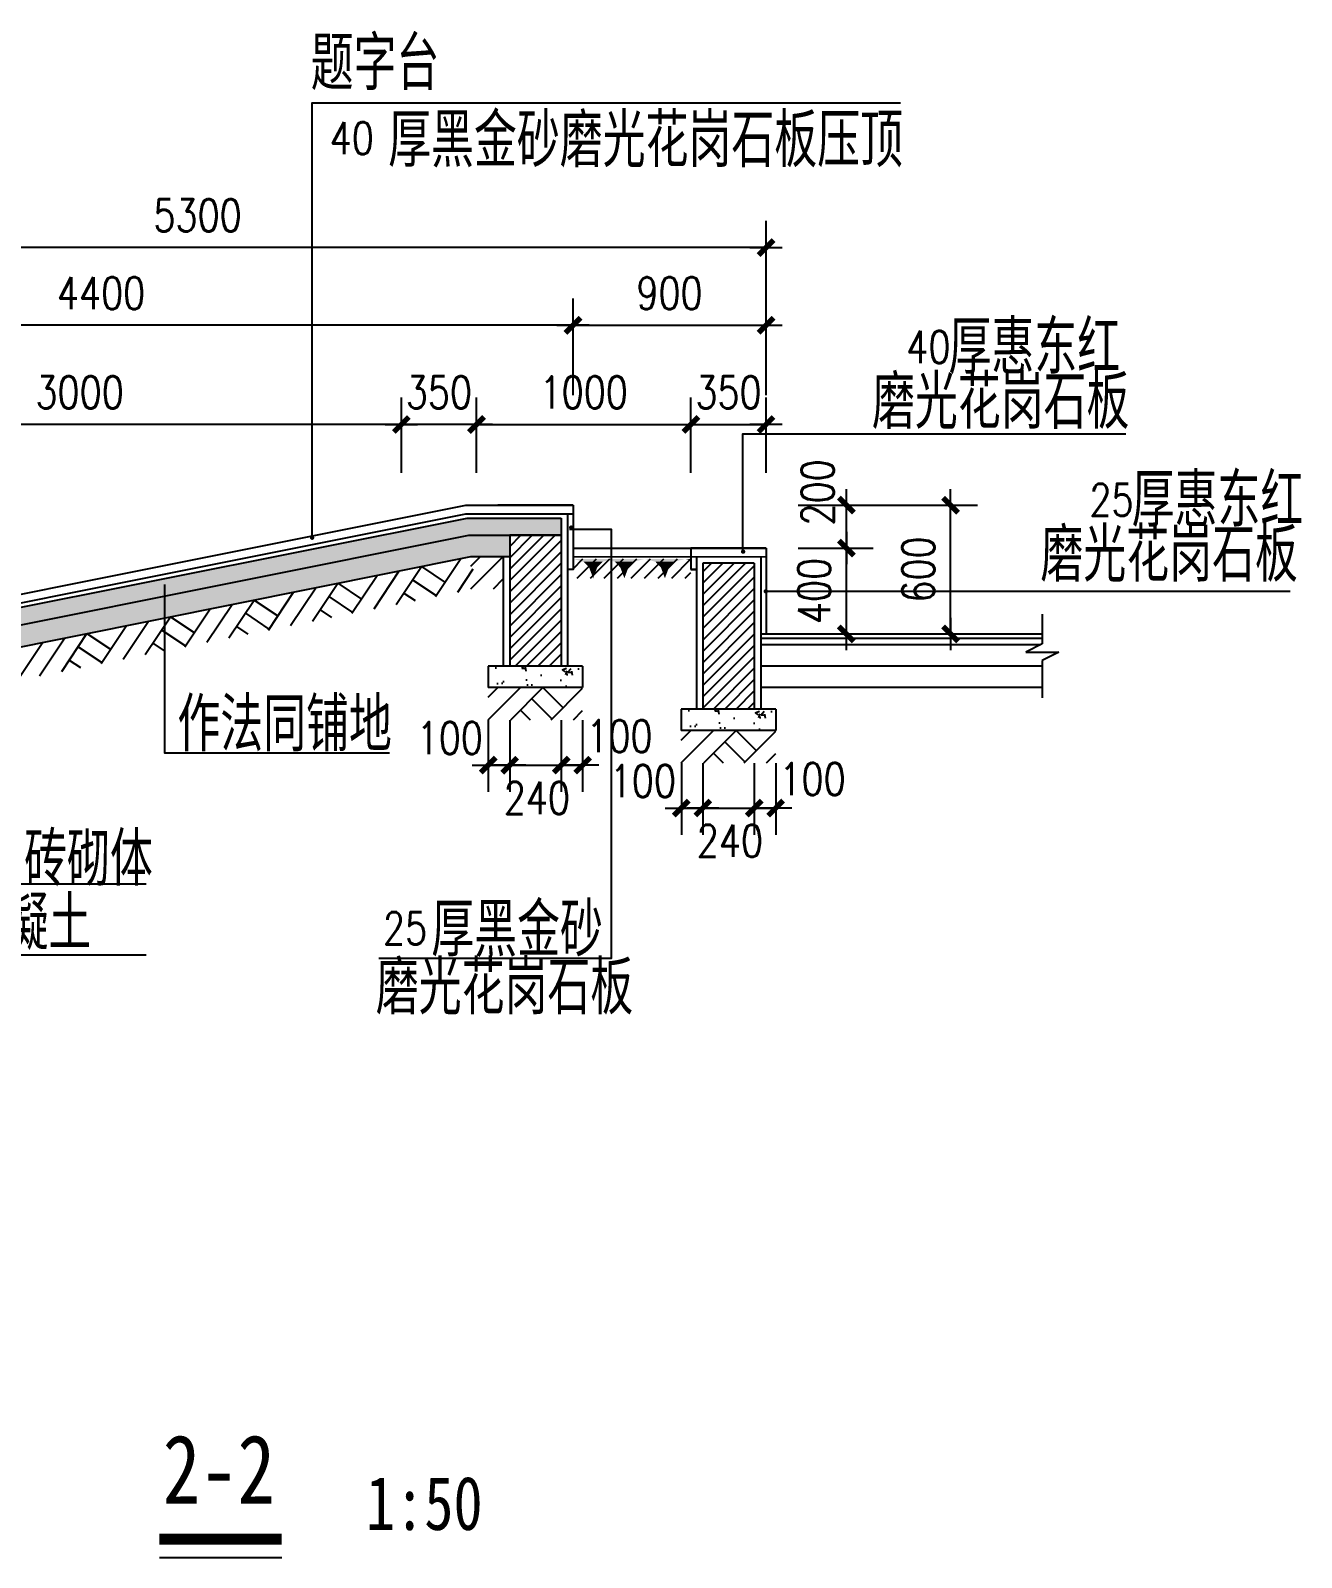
# Model space of a CAD drawing. Extents: x 0 to 11014425, y 0 to 2581013.
# Drawn here: x 10978684 to 10990533, y 2529957 to 2544186 of the extents above; entities that cross this region are included whole.
import ezdxf
from ezdxf.enums import TextEntityAlignment as Align

# ---------------------------------------------------------------- set-up
doc = ezdxf.new("R2010")
doc.units = 0
doc.header["$LTSCALE"] = 4000
doc.header["$MEASUREMENT"] = 0
doc.header["$PDMODE"] = 34
doc.linetypes.add('CONTINOUS', pattern=[0])
doc.linetypes.add('DASH', pattern=[0.35, 0.25, -0.1])
doc.layers.get('0').update_dxf_attribs({"color": 253, "linetype": 'DASH'})
doc.layers.get('DEFPOINTS').update_dxf_attribs({"linetype": 'CONTINUOUS'})
for name, color, linetype in [('1', 2, 'CONTINUOUS'), ('PUB_DIM', 3, 'CONTINUOUS'), ('PUB_HATCH', 7, 'CONTINUOUS'), ('PUB_TEXT', 7, 'CONTINUOUS'), ('PUB_TITLE', 4, 'CONTINUOUS'), ('STAIR', 2, 'CONTINUOUS'), ('T4', 3, 'CONTINUOUS')]:
    doc.layers.add(name, color=color, linetype=linetype)
doc.styles.add('_HZTXT', font='txt.shx', dxfattribs={"width": 0.8, "bigfont": 'HZTXT.shx'})
doc.styles.add('DIM_FONT', font='SIMPLEX.shx', dxfattribs={"width": 0.8})
doc.styles.add('HZ1', font='', dxfattribs={"width": 0.8})
doc.styles.add('宋体', font='SimSun.ttf', dxfattribs={"width": 0.7})
doc.styles.get('HZ1').set_extended_font_data('KaiTi_GB2312')
doc.dimstyles.new('DIMN50', dxfattribs={"dimscale": 0.5, "dimtxt": 300, "dimasz": 1, "dimexe": 250, "dimexo": 300, "dimgap": 150, "dimtad": 1, "dimdec": 0, "dimzin": 0, "dimtxsty": 'DIM_FONT', "dimblk": '_DIMX', "dimcen": 0.09, "dimclrt": 7, "dimazin": 3, "dimtfac": 1, "dimtdec": 0, "dimtix": 1, "dimtmove": 0, "dimatfit": 3, "dimtolj": 1, "dimtzin": 0})

# ---------------------------------------------------------------- blocks, each defined once
blk = doc.blocks.new('_DIMX')
blk.add_line((-150, 0), (150, 0))
at = {"const_width": 50}
blk.add_lwpolyline([(-70, -70), (70, 70)], dxfattribs=at)
blk = doc.blocks.new('*D361')
at = {"color": 0, "linetype": 'BYBLOCK'}
for p, q in [((11053466.4, 2542470.2), (11053466.4, 2542921.1)), ((11057866.4, 2542470.2), (11057866.4, 2542921.1)), ((11057865.9, 2542796.1), (11053466.9, 2542796.1))]:
    blk.add_line(p, q, dxfattribs=at)
at = {"layer": 'DEFPOINTS', "color": 0, "linetype": 'BYBLOCK'}
for p in [(11053466.4, 2542796.1), (11053466.4, 2542320.2), (11057866.4, 2542320.2)]:
    blk.add_point(p, dxfattribs=at)
at = {"color": 0, "linetype": 'BYBLOCK', "xscale": 0.5, "yscale": 0.5, "zscale": 0.5, "rotation": 180}
blk.add_blockref('_DIMX', (11053466.4, 2542796.1), dxfattribs=at)
at = {"color": 0, "linetype": 'BYBLOCK', "xscale": 0.5, "yscale": 0.5, "zscale": 0.5}
blk.add_blockref('_DIMX', (11057866.4, 2542796.1), dxfattribs=at)
at = {"color": 7, "linetype": 'BYBLOCK', "insert": (11055666.4, 2542946.1), "char_height": 150, "attachment_point": 5, "style": 'DIM_FONT'}
blk.add_mtext('\\A1;4400', dxfattribs=at)
blk = doc.blocks.new('*D362')
at = {"color": 0, "linetype": 'BYBLOCK'}
for p, q in [((11057866.4, 2542470.2), (11057866.4, 2542921.1)), ((11058766.4, 2542470.2), (11058766.4, 2542921.1)), ((11057866.9, 2542796.1), (11058765.9, 2542796.1))]:
    blk.add_line(p, q, dxfattribs=at)
at = {"layer": 'DEFPOINTS', "color": 0, "linetype": 'BYBLOCK'}
for p in [(11058766.4, 2542796.1), (11057866.4, 2542320.2), (11058766.4, 2542320.2)]:
    blk.add_point(p, dxfattribs=at)
at = {"color": 0, "linetype": 'BYBLOCK', "xscale": 0.5, "yscale": 0.5, "zscale": 0.5, "rotation": 180}
blk.add_blockref('_DIMX', (11057866.4, 2542796.1), dxfattribs=at)
at = {"color": 0, "linetype": 'BYBLOCK', "xscale": 0.5, "yscale": 0.5, "zscale": 0.5}
blk.add_blockref('_DIMX', (11058766.4, 2542796.1), dxfattribs=at)
at = {"color": 7, "linetype": 'BYBLOCK', "insert": (11058316.4, 2542946.1), "char_height": 150, "attachment_point": 5, "style": 'DIM_FONT'}
blk.add_mtext('\\A1;900', dxfattribs=at)
blk = doc.blocks.new('*D363')
at = {"color": 0, "linetype": 'BYBLOCK'}
for p, q in [((11053466.4, 2542832.8), (11053466.4, 2543283.6)), ((11058766.4, 2542832.8), (11058766.4, 2543283.6)), ((11058765.9, 2543158.6), (11053466.9, 2543158.6))]:
    blk.add_line(p, q, dxfattribs=at)
at = {"layer": 'DEFPOINTS', "color": 0, "linetype": 'BYBLOCK'}
for p in [(11053466.4, 2543158.6), (11053466.4, 2542682.8), (11058766.4, 2542682.8)]:
    blk.add_point(p, dxfattribs=at)
at = {"color": 0, "linetype": 'BYBLOCK', "xscale": 0.5, "yscale": 0.5, "zscale": 0.5, "rotation": 180}
blk.add_blockref('_DIMX', (11053466.4, 2543158.6), dxfattribs=at)
at = {"color": 0, "linetype": 'BYBLOCK', "xscale": 0.5, "yscale": 0.5, "zscale": 0.5}
blk.add_blockref('_DIMX', (11058766.4, 2543158.6), dxfattribs=at)
at = {"color": 7, "linetype": 'BYBLOCK', "insert": (11056116.4, 2543308.6), "char_height": 150, "attachment_point": 5, "style": 'DIM_FONT'}
blk.add_mtext('\\A1;5300', dxfattribs=at)
blk = doc.blocks.new('*D364')
at = {"color": 0, "linetype": 'BYBLOCK'}
for p, q in [((11054066.4, 2542108.2), (11054066.4, 2542459.2)), ((11057066.4, 2542108.2), (11057066.4, 2542459.2)), ((11057065.9, 2542334.2), (11054066.9, 2542334.2))]:
    blk.add_line(p, q, dxfattribs=at)
at = {"layer": 'DEFPOINTS', "color": 0, "linetype": 'BYBLOCK'}
for p in [(11054066.4, 2542334.2), (11054066.4, 2541958.2), (11057066.4, 2541958.2)]:
    blk.add_point(p, dxfattribs=at)
at = {"color": 0, "linetype": 'BYBLOCK', "xscale": 0.5, "yscale": 0.5, "zscale": 0.5, "rotation": 180}
blk.add_blockref('_DIMX', (11054066.4, 2542334.2), dxfattribs=at)
at = {"color": 0, "linetype": 'BYBLOCK', "xscale": 0.5, "yscale": 0.5, "zscale": 0.5}
blk.add_blockref('_DIMX', (11057066.4, 2542334.2), dxfattribs=at)
at = {"color": 7, "linetype": 'BYBLOCK', "insert": (11055566.4, 2542484.2), "char_height": 150, "attachment_point": 5, "style": 'DIM_FONT'}
blk.add_mtext('\\A1;3000', dxfattribs=at)
blk = doc.blocks.new('*D367')
at = {"color": 0, "linetype": 'BYBLOCK'}
for p, q in [((11058916.4, 2541758.2), (11059265.8, 2541758.2)), ((11059140.8, 2541758.7), (11059140.8, 2541759.2)), ((11059140.8, 2541358.2), (11059140.8, 2541758.2)), ((11058916.4, 2541358.2), (11059265.8, 2541358.2)), ((11059140.8, 2541357.7), (11059140.8, 2541357.2))]:
    blk.add_line(p, q, dxfattribs=at)
at = {"layer": 'DEFPOINTS', "color": 0, "linetype": 'BYBLOCK'}
for p in [(11058766.4, 2541758.2), (11059140.8, 2541758.2), (11058766.4, 2541358.2)]:
    blk.add_point(p, dxfattribs=at)
at = {"color": 0, "linetype": 'BYBLOCK', "xscale": 0.5, "yscale": 0.5, "zscale": 0.5}
for p, rotation in [((11059140.8, 2541758.2), 270), ((11059140.8, 2541358.2), 90)]:
    blk.add_blockref('_DIMX', p, dxfattribs=dict(at, rotation=rotation))
at = {"color": 7, "linetype": 'BYBLOCK', "insert": (11058990.8, 2541558.2), "char_height": 150, "attachment_point": 5, "rotation": 90, "style": 'DIM_FONT'}
blk.add_mtext('\\A1;400', dxfattribs=at)
blk = doc.blocks.new('*D368')
at = {"color": 0, "linetype": 'BYBLOCK'}
for p, q in [((11058916.4, 2541958.2), (11059265.8, 2541958.2)), ((11059140.8, 2541758.7), (11059140.8, 2541957.7)), ((11058916.4, 2541758.2), (11059265.8, 2541758.2))]:
    blk.add_line(p, q, dxfattribs=at)
at = {"layer": 'DEFPOINTS', "color": 0, "linetype": 'BYBLOCK'}
for p in [(11058766.4, 2541958.2), (11059140.8, 2541958.2), (11058766.4, 2541758.2)]:
    blk.add_point(p, dxfattribs=at)
at = {"color": 0, "linetype": 'BYBLOCK', "xscale": 0.5, "yscale": 0.5, "zscale": 0.5}
for p, rotation in [((11059140.8, 2541958.2), 90), ((11059140.8, 2541758.2), 270)]:
    blk.add_blockref('_DIMX', p, dxfattribs=dict(at, rotation=rotation))
at = {"color": 7, "linetype": 'BYBLOCK', "insert": (11059007.1, 2542017.7), "char_height": 150, "attachment_point": 5, "rotation": 90, "style": 'DIM_FONT'}
blk.add_mtext('\\A1;200', dxfattribs=at)
blk = doc.blocks.new('*D370')
at = {"color": 0, "linetype": 'BYBLOCK'}
for p, q in [((11059235.9, 2541958.2), (11059751.5, 2541958.2)), ((11059626.5, 2541358.7), (11059626.5, 2541957.7)), ((11059235.9, 2541358.2), (11059751.5, 2541358.2))]:
    blk.add_line(p, q, dxfattribs=at)
at = {"layer": 'DEFPOINTS', "color": 0, "linetype": 'BYBLOCK'}
for p in [(11059085.9, 2541958.2), (11059626.5, 2541958.2), (11059085.9, 2541358.2)]:
    blk.add_point(p, dxfattribs=at)
at = {"color": 0, "linetype": 'BYBLOCK', "xscale": 0.5, "yscale": 0.5, "zscale": 0.5}
for p, rotation in [((11059626.5, 2541958.2), 90), ((11059626.5, 2541358.2), 270)]:
    blk.add_blockref('_DIMX', p, dxfattribs=dict(at, rotation=rotation))
at = {"color": 7, "linetype": 'BYBLOCK', "insert": (11059476.5, 2541658.2), "char_height": 150, "attachment_point": 5, "rotation": 90, "style": 'DIM_FONT'}
blk.add_mtext('\\A1;600', dxfattribs=at)
blk = doc.blocks.new('*D371')
at = {"color": 0, "linetype": 'BYBLOCK'}
for p, q in [((11058371.4, 2540755.7), (11058371.4, 2540421.8)), ((11058471.4, 2540755.7), (11058471.4, 2540421.8)), ((11058370.9, 2540546.8), (11058370.4, 2540546.8)), ((11058371.4, 2540546.8), (11058471.4, 2540546.8)), ((11058371.4, 2540546.8), (11058471.4, 2540546.8)), ((11058471.9, 2540546.8), (11058472.4, 2540546.8))]:
    blk.add_line(p, q, dxfattribs=at)
at = {"layer": 'DEFPOINTS', "color": 0, "linetype": 'BYBLOCK'}
for p in [(11058371.4, 2540905.7), (11058471.4, 2540905.7), (11058471.4, 2540546.8)]:
    blk.add_point(p, dxfattribs=at)
at = {"color": 0, "linetype": 'BYBLOCK', "xscale": 0.5, "yscale": 0.5, "zscale": 0.5}
blk.add_blockref('_DIMX', (11058371.4, 2540546.8), dxfattribs=at)
at = {"color": 0, "linetype": 'BYBLOCK', "xscale": 0.5, "yscale": 0.5, "zscale": 0.5, "rotation": 180}
blk.add_blockref('_DIMX', (11058471.4, 2540546.8), dxfattribs=at)
at = {"color": 7, "linetype": 'BYBLOCK', "insert": (11058192.2, 2540673.2), "char_height": 150, "attachment_point": 5, "style": 'DIM_FONT'}
blk.add_mtext('\\A1;100', dxfattribs=at)
blk = doc.blocks.new('*D372')
at = {"color": 0, "linetype": 'BYBLOCK'}
for p, q in [((11058471.4, 2540755.7), (11058471.4, 2540421.8)), ((11058711.4, 2540755.7), (11058711.4, 2540421.8)), ((11058471.9, 2540546.8), (11058710.9, 2540546.8))]:
    blk.add_line(p, q, dxfattribs=at)
at = {"layer": 'DEFPOINTS', "color": 0, "linetype": 'BYBLOCK'}
for p in [(11058471.4, 2540905.7), (11058711.4, 2540905.7), (11058711.4, 2540546.8)]:
    blk.add_point(p, dxfattribs=at)
at = {"color": 0, "linetype": 'BYBLOCK', "xscale": 0.5, "yscale": 0.5, "zscale": 0.5, "rotation": 180}
blk.add_blockref('_DIMX', (11058471.4, 2540546.8), dxfattribs=at)
at = {"color": 0, "linetype": 'BYBLOCK', "xscale": 0.5, "yscale": 0.5, "zscale": 0.5}
blk.add_blockref('_DIMX', (11058711.4, 2540546.8), dxfattribs=at)
at = {"color": 7, "linetype": 'BYBLOCK', "insert": (11058598, 2540394), "char_height": 150, "attachment_point": 5, "style": 'DIM_FONT'}
blk.add_mtext('\\A1;240', dxfattribs=at)
blk = doc.blocks.new('*D373')
at = {"color": 0, "linetype": 'BYBLOCK'}
for p, q in [((11058711.4, 2540755.7), (11058711.4, 2540421.8)), ((11058811.4, 2540755.7), (11058811.4, 2540421.8)), ((11058710.9, 2540546.8), (11058710.4, 2540546.8)), ((11058711.4, 2540546.8), (11058811.4, 2540546.8)), ((11058711.4, 2540546.8), (11058811.4, 2540546.8)), ((11058811.9, 2540546.8), (11058812.4, 2540546.8))]:
    blk.add_line(p, q, dxfattribs=at)
at = {"layer": 'DEFPOINTS', "color": 0, "linetype": 'BYBLOCK'}
for p in [(11058711.4, 2540905.7), (11058811.4, 2540905.7), (11058811.4, 2540546.8)]:
    blk.add_point(p, dxfattribs=at)
at = {"color": 0, "linetype": 'BYBLOCK', "xscale": 0.5, "yscale": 0.5, "zscale": 0.5}
blk.add_blockref('_DIMX', (11058711.4, 2540546.8), dxfattribs=at)
at = {"color": 0, "linetype": 'BYBLOCK', "xscale": 0.5, "yscale": 0.5, "zscale": 0.5, "rotation": 180}
blk.add_blockref('_DIMX', (11058811.4, 2540546.8), dxfattribs=at)
at = {"color": 7, "linetype": 'BYBLOCK', "insert": (11058983.2, 2540682), "char_height": 150, "attachment_point": 5, "style": 'DIM_FONT'}
blk.add_mtext('\\A1;100', dxfattribs=at)
blk = doc.blocks.new('*D374')
at = {"color": 0, "linetype": 'BYBLOCK'}
for p, q in [((11057416.4, 2542108.2), (11057416.4, 2542459.2)), ((11058416.4, 2542108.2), (11058416.4, 2542459.2)), ((11057416.9, 2542334.2), (11058415.9, 2542334.2))]:
    blk.add_line(p, q, dxfattribs=at)
at = {"layer": 'DEFPOINTS', "color": 0, "linetype": 'BYBLOCK'}
for p in [(11058416.4, 2542334.2), (11057416.4, 2541958.2), (11058416.4, 2541958.2)]:
    blk.add_point(p, dxfattribs=at)
at = {"color": 0, "linetype": 'BYBLOCK', "xscale": 0.5, "yscale": 0.5, "zscale": 0.5, "rotation": 180}
blk.add_blockref('_DIMX', (11057416.4, 2542334.2), dxfattribs=at)
at = {"color": 0, "linetype": 'BYBLOCK', "xscale": 0.5, "yscale": 0.5, "zscale": 0.5}
blk.add_blockref('_DIMX', (11058416.4, 2542334.2), dxfattribs=at)
at = {"color": 7, "linetype": 'BYBLOCK', "insert": (11057916.4, 2542484.2), "char_height": 150, "attachment_point": 5, "style": 'DIM_FONT'}
blk.add_mtext('\\A1;1000', dxfattribs=at)
blk = doc.blocks.new('*D375')
at = {"color": 0, "linetype": 'BYBLOCK'}
for p, q in [((11058416.4, 2542108.2), (11058416.4, 2542459.2)), ((11058766.4, 2542108.2), (11058766.4, 2542459.2)), ((11058415.9, 2542334.2), (11058415.4, 2542334.2)), ((11058416.4, 2542334.2), (11058766.4, 2542334.2)), ((11058766.9, 2542334.2), (11058767.4, 2542334.2))]:
    blk.add_line(p, q, dxfattribs=at)
at = {"layer": 'DEFPOINTS', "color": 0, "linetype": 'BYBLOCK'}
for p in [(11058766.4, 2542334.2), (11058416.4, 2541958.2), (11058766.4, 2541958.2)]:
    blk.add_point(p, dxfattribs=at)
at = {"color": 0, "linetype": 'BYBLOCK', "xscale": 0.5, "yscale": 0.5, "zscale": 0.5}
blk.add_blockref('_DIMX', (11058416.4, 2542334.2), dxfattribs=at)
at = {"color": 0, "linetype": 'BYBLOCK', "xscale": 0.5, "yscale": 0.5, "zscale": 0.5, "rotation": 180}
blk.add_blockref('_DIMX', (11058766.4, 2542334.2), dxfattribs=at)
at = {"color": 7, "linetype": 'BYBLOCK', "insert": (11058591.4, 2542484.2), "char_height": 150, "attachment_point": 5, "style": 'DIM_FONT'}
blk.add_mtext('\\A1;350', dxfattribs=at)
blk = doc.blocks.new('*D376')
at = {"color": 0, "linetype": 'BYBLOCK'}
for p, q in [((11057066.4, 2542108.2), (11057066.4, 2542459.2)), ((11057416.4, 2542108.2), (11057416.4, 2542459.2)), ((11057065.9, 2542334.2), (11057065.4, 2542334.2)), ((11057416.4, 2542334.2), (11057066.4, 2542334.2)), ((11057416.9, 2542334.2), (11057417.4, 2542334.2))]:
    blk.add_line(p, q, dxfattribs=at)
at = {"layer": 'DEFPOINTS', "color": 0, "linetype": 'BYBLOCK'}
for p in [(11057066.4, 2542334.2), (11057066.4, 2541958.2), (11057416.4, 2541958.2)]:
    blk.add_point(p, dxfattribs=at)
at = {"color": 0, "linetype": 'BYBLOCK', "xscale": 0.5, "yscale": 0.5, "zscale": 0.5}
blk.add_blockref('_DIMX', (11057066.4, 2542334.2), dxfattribs=at)
at = {"color": 0, "linetype": 'BYBLOCK', "xscale": 0.5, "yscale": 0.5, "zscale": 0.5, "rotation": 180}
blk.add_blockref('_DIMX', (11057416.4, 2542334.2), dxfattribs=at)
at = {"color": 7, "linetype": 'BYBLOCK', "insert": (11057241.4, 2542484.2), "char_height": 150, "attachment_point": 5, "style": 'DIM_FONT'}
blk.add_mtext('\\A1;350', dxfattribs=at)
blk = doc.blocks.new('*D377')
at = {"color": 0, "linetype": 'BYBLOCK'}
for p, q in [((11058371.4, 2533496.3), (11058371.4, 2533162.4)), ((11058471.4, 2533496.3), (11058471.4, 2533162.4)), ((11058370.9, 2533287.4), (11058370.4, 2533287.4)), ((11058371.4, 2533287.4), (11058471.4, 2533287.4)), ((11058371.4, 2533287.4), (11058471.4, 2533287.4)), ((11058471.9, 2533287.4), (11058472.4, 2533287.4))]:
    blk.add_line(p, q, dxfattribs=at)
at = {"layer": 'DEFPOINTS', "color": 0, "linetype": 'BYBLOCK'}
for p in [(11058371.4, 2533646.3), (11058471.4, 2533646.3), (11058471.4, 2533287.4)]:
    blk.add_point(p, dxfattribs=at)
at = {"color": 0, "linetype": 'BYBLOCK', "xscale": 0.5, "yscale": 0.5, "zscale": 0.5}
blk.add_blockref('_DIMX', (11058371.4, 2533287.4), dxfattribs=at)
at = {"color": 0, "linetype": 'BYBLOCK', "xscale": 0.5, "yscale": 0.5, "zscale": 0.5, "rotation": 180}
blk.add_blockref('_DIMX', (11058471.4, 2533287.4), dxfattribs=at)
at = {"color": 7, "linetype": 'BYBLOCK', "insert": (11058192.2, 2533413.8), "char_height": 150, "attachment_point": 5, "style": 'DIM_FONT'}
blk.add_mtext('\\A1;100', dxfattribs=at)
blk = doc.blocks.new('*D378')
at = {"color": 0, "linetype": 'BYBLOCK'}
for p, q in [((11058471.4, 2533496.3), (11058471.4, 2533162.4)), ((11058711.4, 2533496.3), (11058711.4, 2533162.4)), ((11058471.9, 2533287.4), (11058710.9, 2533287.4))]:
    blk.add_line(p, q, dxfattribs=at)
at = {"layer": 'DEFPOINTS', "color": 0, "linetype": 'BYBLOCK'}
for p in [(11058471.4, 2533646.3), (11058711.4, 2533646.3), (11058711.4, 2533287.4)]:
    blk.add_point(p, dxfattribs=at)
at = {"color": 0, "linetype": 'BYBLOCK', "xscale": 0.5, "yscale": 0.5, "zscale": 0.5, "rotation": 180}
blk.add_blockref('_DIMX', (11058471.4, 2533287.4), dxfattribs=at)
at = {"color": 0, "linetype": 'BYBLOCK', "xscale": 0.5, "yscale": 0.5, "zscale": 0.5}
blk.add_blockref('_DIMX', (11058711.4, 2533287.4), dxfattribs=at)
at = {"color": 7, "linetype": 'BYBLOCK', "insert": (11058598, 2533134.6), "char_height": 150, "attachment_point": 5, "style": 'DIM_FONT'}
blk.add_mtext('\\A1;240', dxfattribs=at)
blk = doc.blocks.new('*D379')
at = {"color": 0, "linetype": 'BYBLOCK'}
for p, q in [((11058711.4, 2533496.3), (11058711.4, 2533162.4)), ((11058811.4, 2533496.3), (11058811.4, 2533162.4)), ((11058710.9, 2533287.4), (11058710.4, 2533287.4)), ((11058711.4, 2533287.4), (11058811.4, 2533287.4)), ((11058711.4, 2533287.4), (11058811.4, 2533287.4)), ((11058811.9, 2533287.4), (11058812.4, 2533287.4))]:
    blk.add_line(p, q, dxfattribs=at)
at = {"layer": 'DEFPOINTS', "color": 0, "linetype": 'BYBLOCK'}
for p in [(11058711.4, 2533646.3), (11058811.4, 2533646.3), (11058811.4, 2533287.4)]:
    blk.add_point(p, dxfattribs=at)
at = {"color": 0, "linetype": 'BYBLOCK', "xscale": 0.5, "yscale": 0.5, "zscale": 0.5}
blk.add_blockref('_DIMX', (11058711.4, 2533287.4), dxfattribs=at)
at = {"color": 0, "linetype": 'BYBLOCK', "xscale": 0.5, "yscale": 0.5, "zscale": 0.5, "rotation": 180}
blk.add_blockref('_DIMX', (11058811.4, 2533287.4), dxfattribs=at)
at = {"color": 7, "linetype": 'BYBLOCK', "insert": (11058983.2, 2533422.6), "char_height": 150, "attachment_point": 5, "style": 'DIM_FONT'}
blk.add_mtext('\\A1;100', dxfattribs=at)
blk = doc.blocks.new('A$C6DB81A99')
at = {"layer": 'PUB_DIM', "linetype": 'CONTINOUS'}
h = blk.add_hatch(dxfattribs=at)
h.set_pattern_fill('AN33C', color=8, scale=250, style=0)
h.set_pattern_definition([(50, (-11051252.53, -2532329.92), (179.3150457, -15.6880337), [18.75, -206.25]), (355, (-11051252.53, -2532329.92), (-34.6878334, 188.0480334), [15, -165]), (100.4514, (-11051237.59, -2532331.23), (144.6273454, 172.3598855), [15.9350475, -175.285528]), (46.1842, (-11051252.53, -2532279.92), (266.810262, -41.3797536), [28.125, -309.375]), (96.6356, (-11051230.3, -2532283.37), (233.6656764, 243.529468), [23.902572, -262.92825]), (351.1842, (-11051252.53, -2532279.92), (233.665486, 243.52965), [22.5, -247.5]), (21, (-11051227.53, -2532292.42), (149.226763, -100.6547227), [18.75, -206.25]), (326, (-11051227.53, -2532292.42), (60.828833, 181.2875113), [15, -165]), (71.4514, (-11051215.1, -2532300.81), (210.0556571, 80.6326242), [15.9350475, -175.285528]), (37.5, (-11051252.53, -2532329.92), (3.03996383, 83.22346346), [0, -163, 0, -167.5, 0, -165.625]), (7.5, (-11051252.53, -2532329.92), (65.76738436, 98.602928), [0, -95.5, 0, -159.25, 0, -63.125]), (327.5, (-11051308.28, -2532329.92), (133.45560904, -5.63871793), [0, -62.5, 0, -195, 0, -258.75]), (317.5, (-11051333.28, -2532329.92), (145.7965423, 25.0262456), [0, -81.25, 0, -129.5, 0, -183.75])])
h.paths.add_polyline_path([(2268.9, 1538.7), (2268.9, 1505.1), (2508.9, 1505.1), (6127.7, 2228.9), (6558.8, 2228.9), (6558.8, 2308.9), (6119.8, 2308.9)])
h = blk.add_hatch(dxfattribs=at)
h.set_pattern_fill('AN32C', color=8, scale=250, style=0)
h.set_pattern_definition([(0, (-11051178.78, -2532406.17), (125, 250), [0, -250]), (0, (-11051325.03, -2532439.92), (125, 250), [0, -250]), (0, (-11051243.78, -2532442.42), (125, 250), [0, -250]), (0, (-11051155.03, -2532368.67), (125, 250), [0, -250]), (0, (-11051258.78, -2532454.92), (125, 250), [0, -250]), (0, (-11051130.03, -2532211.17), (125, 250), [0, -250]), (0, (-11051206.28, -2532231.17), (125, 250), [0, -250]), (0, (-11051166.28, -2532262.42), (125, 250), [0, -250]), (0, (-11051370.03, -2532267.42), (125, 250), [0, -250]), (0, (-11051247.53, -2532278.67), (125, 250), [0, -250]), (0, (-11051295.03, -2532342.42), (125, 250), [0, -250]), (0, (-11051292.53, -2532436.17), (125, 250), [0, -250]), (0, (-11051198.78, -2532446.17), (125, 250), [0, -250]), (0, (-11051130.03, -2532336.17), (125, 250), [0, -250]), (0, (-11051363.78, -2532374.92), (125, 250), [0, -250]), (0, (-11051342.53, -2532332.42), (125, 250), [0, -250]), (0, (-11051245.03, -2532349.92), (125, 250), [0, -250]), (0, (-11051280.03, -2532386.17), (125, 250), [0, -250]), (0, (-11051300.03, -2532303.67), (125, 250), [0, -250]), (0, (-11051268.78, -2532209.92), (125, 250), [0, -250]), (0, (-11051353.78, -2532427.42), (125, 250), [0, -250]), (0, (-11051216.28, -2532261.17), (125, 250), [0, -250]), (0, (-11051332.53, -2532257.42), (125, 250), [0, -250]), (0, (-11051352.53, -2532224.92), (125, 250), [0, -250]), (130.601294, (-11051145.387, -2532289.445), (-624.999994181, 750.000004544), [10.9756475, -4598.7965]), (18.4349488, (-11051163.244, -2532284.683), (625.00000007, 249.99999895), [11.29385, -1569.844975]), (90, (-11051163.24, -2532295.4), (125, 250), [10.714285, -489.2857]), (161.565051, (-11051152.53, -2532298.97), (-625.00000552, 249.99998215), [11.29385, -1569.844975]), (53.1301023, (-11051152.53, -2532298.97), (125.00000024, 249.99999988), [11.9047625, -1238.095225]), (135, (-11051143.01, -2532426.35), (-125.0000157, 249.9999837), [10.101525, -697.00525]), (45, (-11051157.29, -2532426.35), (124.9999998, 249.9999996), [10.101525, -697.00525]), (135, (-11051150.15, -2532433.49), (-125.0000157, 249.9999837), [10.101525, -697.00525]), (45, (-11051150.15, -2532433.49), (124.9999998, 249.9999996), [10.101525, -697.00525]), (116.565051, (-11051263.24, -2532258.5), (-1.86e-05, 499.9999894), [13.3099275, -266.19855]), (180, (-11051269.2, -2532246.6), (-125, 250), [14.285715, -235.714275]), (63.4349488, (-11051289.43, -2532258.5), (2e-07, 499.9999994), [13.3099275, -266.19855]), (116.565051, (-11051283.48, -2532270.4), (-1.86e-05, 499.9999894), [13.3099275, -266.19855]), (0, (-11051283.48, -2532270.4), (125, 250), [14.285715, -235.714275]), (63.4349488, (-11051269.2, -2532270.4), (2e-07, 499.9999994), [13.3099275, -266.19855]), (107.102728, (-11051169.196, -2532343.016), (-374.999986521, 1250.0000048044), [16.1922275, -6784.543]), (143.972626, (-11051173.958, -2532327.54), (-2374.99997326, 1750.00000047), [16.1922275, -3384.17525]), (180, (-11051187.05, -2532318.02), (-125, 250), [15.47619, -234.5238]), (36.0273733, (-11051215.625, -2532327.54), (2374.999985818, 1749.999983585), [16.1922275, -3384.17525]), (71.5650511, (-11051220.387, -2532341.826), (375.00000245, 1249.99999943), [15.058465, -1566.08035]), (107.102728, (-11051215.625, -2532357.302), (-374.999986521, 1250.0000048044), [16.1922275, -6784.543]), (143.972626, (-11051202.53, -2532366.826), (-2374.99997326, 1750.00000047), [16.1922275, -3384.17525]), (0, (-11051202.53, -2532366.83), (125, 250), [15.47619, -234.5238]), (36.0273733, (-11051187.054, -2532366.826), (2374.999985818, 1749.999983585), [16.1922275, -3384.17525]), (71.5650511, (-11051173.96, -2532357.3), (375.00000245, 1249.99999943), [15.058465, -1566.08035]), (150.255118, (-11051166.815, -2532226.35), (-375.00000089, 249.9999969), [9.597925, -2005.9665]), (90, (-11051175.15, -2532231.11), (125, 250), [9.52381, -490.476175]), (29.7448813, (-11051175.15, -2532231.11), (375.00000022, 249.99999883), [9.597925, -2005.9665]), (116.565051, (-11051225.15, -2532403.73), (-1.86e-05, 499.9999894), [13.3099275, -266.19855]), (168.690067, (-11051231.1, -2532391.826), (-1125.00000206, 249.99999397), [12.1405225, -2537.369]), (41.1859251, (-11051252.53, -2532397.778), (3124.999990473, 2749.999984185), [12.654935, -5302.41775]), (90, (-11051252.53, -2532409.68), (125, 250), [11.9047625, -488.095225]), (138.814074, (-11051243.006, -2532418.016), (-3124.999953861, 2750.000025746), [12.654935, -5302.41775]), (16.6992442, (-11051243.006, -2532418.016), (4124.999992911, 1249.999994091), [12.4289375, -5207.72425]), (60.9453959, (-11051231.101, -2532414.445), (125.000000478, 249.999999246), [12.2567025, -5135.55825]), (109.983106, (-11051329.911, -2532298.969), (-625.000003351, 1749.99999811), [13.9341675, -5838.41575]), (155.556045, (-11051334.673, -2532285.873), (-1625.000007711, 749.999985108), [14.3845775, -6027.13825]), (24.4439547, (-11051360.863, -2532285.873), (1625.000002328, 749.999997082), [14.3845775, -6027.13825]), (70.0168934, (-11051365.625, -2532298.969), (625.000002881, 1749.9999984), [13.9341675, -5838.41575]), (109.983106, (-11051360.863, -2532312.064), (-625.000003351, 1749.99999811), [13.9341675, -5838.41575]), (160.016893, (-11051347.768, -2532316.826), (-625.00000311, 249.999989608), [13.9341675, -2912.24075]), (19.9831065, (-11051347.768, -2532316.826), (624.99999931, 250.0000006), [13.9341675, -2912.24075]), (70.0168934, (-11051334.673, -2532312.064), (625.000002881, 1749.9999984), [13.9341675, -5838.41575]), (122.005383, (-11051237.054, -2532321.588), (-125.00001722, 249.999987944), [11.23093, -2347.26435]), (18.4349488, (-11051253.72, -2532315.635), (625.00000007, 249.99999895), [11.29385, -1569.844975]), (90, (-11051253.72, -2532326.35), (125, 250), [10.714285, -489.2857]), (161.565051, (-11051243.006, -2532329.92), (-625.00000552, 249.99998215), [11.29385, -1569.844975]), (54.4623222, (-11051243.006, -2532329.921), (874.999999459, 1249.999999145), [10.2408625, -4290.92175]), (116.565051, (-11051309.67, -2532382.3), (-1.86e-05, 499.9999894), [13.3099275, -266.19855]), (180, (-11051315.63, -2532370.4), (-125, 250), [13.0952375, -236.90475]), (59.0362434, (-11051335.863, -2532382.302), (125.000000407, 249.999998787), [13.88322, -2901.5925]), (120.963756, (-11051328.72, -2532394.207), (-125.000017082, 249.99998852), [13.88322, -2901.5925]), (0, (-11051328.72, -2532394.2), (125, 250), [13.0952375, -236.90475]), (63.4349488, (-11051315.63, -2532394.2), (2e-07, 499.9999994), [13.3099275, -266.19855])])
h.paths.add_polyline_path([(6137.6, 2128.9), (6318.8, 2128.9), (6318.8, 2228.9), (6127.7, 2228.9), (2538.9, 1511.1), (2538.9, 1409.1)])
h = blk.add_hatch(dxfattribs=at)
h.set_pattern_fill('ANSI31', color=8, scale=300, style=0)
h.set_pattern_definition([(45, (-11051252.53, -2532329.92), (-26.5165043, 26.5165043), [])])
h.paths.add_polyline_path([(6558.8, 2228.9), (6318.8, 2228.9), (6318.8, 1618.9), (6558.8, 1618.9)])
h = blk.add_hatch(dxfattribs=at)
h.set_pattern_fill('ANSI31', color=8, scale=300, style=0)
h.set_pattern_definition([(45, (-11046552.53, -2538989.317), (-26.5165043, 26.5165043), [])])
h.paths.add_polyline_path([(7458.8, 2098.9), (7218.8, 2098.9), (7218.8, 1418.9), (7458.8, 1418.9)])
h = blk.add_hatch(dxfattribs=at)
h.set_pattern_fill('AN33C', color=8, scale=300, style=0)
h.set_pattern_definition([(50, (-11047452.53, -2538789.32), (215.1780548, -18.8256405), [22.5, -247.5]), (355, (-11047452.53, -2538789.32), (-41.6254, 225.65764), [18, -198]), (100.4514, (-11047434.6, -2538790.89), (173.5528145, 206.8318626), [19.122057, -210.3426336]), (46.1842, (-11047452.53, -2538729.32), (320.1723146, -49.655704), [33.75, -371.25]), (96.6356, (-11047425.85, -2538733.45), (280.398812, 292.235361), [28.683086, -315.5139]), (351.1842, (-11047452.53, -2538729.3), (280.398584, 292.23558), [27, -297]), (21, (-11047422.53, -2538744.32), (179.0721156, -120.7856672), [22.5, -247.5]), (326, (-11047422.53, -2538744.32), (72.9945996, 217.5450135), [18, -198]), (71.4514, (-11047407.6, -2538754.38), (252.0667886, 96.759149), [19.122057, -210.3426336]), (37.5, (-11047452.53, -2538789.32), (3.6479566, 99.86815615), [0, -195.6, 0, -201, 0, -198.75]), (7.5, (-11047452.53, -2538789.32), (78.9208612, 118.3235136), [0, -114.6, 0, -191.1, 0, -75.75]), (327.5, (-11047519.43, -2538789.32), (160.14673085, -6.7664615), [0, -75, 0, -234, 0, -310.5]), (317.5, (-11047549.43, -2538789.32), (174.9558508, 30.0314947), [0, -97.5, 0, -155.4, 0, -220.5])])
h.paths.add_polyline_path([(6658.8, 1618.9), (6218.8, 1618.9), (6218.8, 1518.9), (6658.8, 1518.9)])
h = blk.add_hatch(dxfattribs=at)
h.set_pattern_fill('AN33C', color=8, scale=300, style=0)
h.set_pattern_definition([(50, (-11046552.53, -2538989.32), (215.1780548, -18.8256405), [22.5, -247.5]), (355, (-11046552.53, -2538989.32), (-41.6254, 225.65764), [18, -198]), (100.4514, (-11046534.6, -2538990.89), (173.5528145, 206.8318626), [19.122057, -210.3426336]), (46.1842, (-11046552.53, -2538929.32), (320.1723146, -49.655704), [33.75, -371.25]), (96.6356, (-11046525.85, -2538933.45), (280.398812, 292.235361), [28.683086, -315.5139]), (351.1842, (-11046552.53, -2538929.3), (280.398584, 292.23558), [27, -297]), (21, (-11046522.53, -2538944.32), (179.0721156, -120.7856672), [22.5, -247.5]), (326, (-11046522.53, -2538944.32), (72.9945996, 217.5450135), [18, -198]), (71.4514, (-11046507.6, -2538954.38), (252.0667886, 96.759149), [19.122057, -210.3426336]), (37.5, (-11046552.53, -2538989.32), (3.6479566, 99.86815615), [0, -195.6, 0, -201, 0, -198.75]), (7.5, (-11046552.53, -2538989.32), (78.9208612, 118.3235136), [0, -114.6, 0, -191.1, 0, -75.75]), (327.5, (-11046619.43, -2538989.32), (160.14673085, -6.7664615), [0, -75, 0, -234, 0, -310.5]), (317.5, (-11046649.43, -2538989.32), (174.9558508, 30.0314947), [0, -97.5, 0, -155.4, 0, -220.5])])
h.paths.add_polyline_path([(7558.8, 1418.9), (7118.8, 1418.9), (7118.8, 1318.9), (7558.8, 1318.9)])
at = {"layer": '1', "color": 4, "linetype": 'CONTINOUS'}
for p, q in [((6613.9, 2368.9), (6263.9, 2368.9)), ((6613.9, 2168.9), (7513.9, 2168.9)), ((7513.9, 2168.9), (7163.9, 2168.9)), ((7163.9, 2068.9), (7188.9, 2068.9)), ((7188.9, 2068.9), (7163.9, 2068.9)), ((7488.9, 1768.9), (8801.5, 1768.9))]:
    blk.add_line(p, q, dxfattribs=at)
at = {"layer": '1', "color": 3, "linetype": 'CONTINOUS'}
blk.add_line((7488.9, 1748.9), (8801.5, 1748.9), dxfattribs=at)
at = {"layer": '1', "color": 255, "linetype": 'CONTINOUS'}
for p, q in [((7488.9, 1718.9), (8795.4, 1718.9)), ((6658.8, 1618.9), (6218.8, 1618.9)), ((6658.8, 1518.9), (6218.8, 1518.9)), ((7558.8, 1418.9), (7118.8, 1418.9)), ((7558.8, 1318.9), (7118.8, 1318.9))]:
    blk.add_line(p, q, dxfattribs=at)
at = {"layer": '1', "color": 4, "linetype": 'CONTINOUS', "flags": 128}
for points in [[(2213.9, 1588.9), (6113.9, 2368.9)], [(6613.9, 2368.9), (6613.9, 2068.9), (6588.9, 2068.9)], [(7163.9, 2168.9), (7163.9, 2068.9)], [(7513.9, 2168.9), (7513.9, 1768.9)]]:
    blk.add_lwpolyline(points, dxfattribs=at)
at = {"layer": '1', "color": 255, "linetype": 'CONTINOUS', "flags": 128}
for points in [[(6558.8, 2308.9), (6558.8, 1618.9)], [(6318.8, 2228.9), (6318.8, 1618.9)], [(7218.8, 2098.9), (7218.8, 1418.9)], [(7458.8, 2098.9), (7458.8, 1418.9)], [(6218.8, 1618.9), (6218.8, 1518.9)], [(6658.8, 1618.9), (6658.8, 1518.9)], [(7118.8, 1418.9), (7118.8, 1318.9)], [(7558.8, 1418.9), (7558.8, 1318.9)]]:
    blk.add_lwpolyline(points, dxfattribs=at)
at = {"layer": 'PUB_DIM', "color": 255, "linetype": 'CONTINOUS'}
for p, q in [((2268.9, 1538.7), (6119.8, 2308.9)), ((6119.8, 2308.9), (6558.8, 2308.9)), ((2508.9, 1505.1), (6127.7, 2228.9)), ((6127.7, 2228.9), (6558.8, 2228.9))]:
    blk.add_line(p, q, dxfattribs=at)
at = {"layer": 'PUB_DIM', "color": 3, "linetype": 'CONTINOUS'}
for p, q in [((2538.9, 1409.1), (6137.6, 2128.9)), ((6137.6, 2128.9), (6318.8, 2128.9)), ((6288.9, 2128.9), (6288.9, 1618.9)), ((7188.9, 2128.9), (7188.9, 1418.9))]:
    blk.add_line(p, q, dxfattribs=at)
at = {"layer": 'PUB_DIM', "linetype": 'CONTINOUS'}
for p, q in [((8801.5, 1618.9), (7488.9, 1618.9)), ((8801.5, 1518.9), (7488.9, 1518.9))]:
    blk.add_line(p, q, dxfattribs=at)
at = {"layer": 'PUB_DIM', "linetype": 'CONTINOUS', "flags": 128}
for points in [[(5397.9, 2211.9), (5397.9, 4243.9), (8140.5, 4243.9)], [(7405.8, 2148.4), (7405.8, 2701.5), (9190.3, 2701.5)], [(6598.3, 2256.7), (6792.4, 2256.7), (6792.4, 257.1), (5709, 257.1)], [(4708.8, 1998.6), (4708.8, 1214.8), (5757.7, 1214.8)], [(7513.9, 1968.9), (9956.5, 1968.9)], [(3378.3, 604.7), (4623.5, 604.7)], [(3374, 273.8), (4623.5, 273.8)]]:
    blk.add_lwpolyline(points, dxfattribs=at)
at = {"layer": 'PUB_DIM', "color": 4, "linetype": 'CONTINOUS', "flags": 128}
for points in [[(6113.9, 2368.9), (6613.9, 2368.9)], [(6613.9, 2368.9), (6613.9, 2068.9)]]:
    blk.add_lwpolyline(points, dxfattribs=at)
at = {"layer": 'PUB_DIM', "color": 3, "linetype": 'CONTINOUS', "flags": 128}
for points in [[(2213.9, 1548.1), (6113.9, 2328.1)], [(6113.9, 2328.9), (6613.9, 2328.9)], [(6588.9, 2328.9), (6588.9, 1618.9)], [(6613.9, 2128.5), (7513.9, 2128.9)], [(7488.9, 2128.9), (7488.9, 1418.9)]]:
    blk.add_lwpolyline(points, dxfattribs=at)
at = {"layer": 'PUB_DIM', "linetype": 'CONTINOUS', "const_width": 9.75, "flags": 128}
for points in [[(5392.8, 2217, 1), (5403, 2217, 1)], [(6600.1, 2264.4, 1), (6610.3, 2264.4, 1)], [(7401.8, 2152.3, 1), (7412.1, 2152.3, 1)], [(7507.4, 1967.4, 1), (7517.6, 1967.4, 1)]]:
    blk.add_lwpolyline(points, format="xyb", close=True, dxfattribs=at)
at = {"layer": 'PUB_DIM', "color": 255, "linetype": 'CONTINOUS', "flags": 128}
for points in [[(6558.8, 2228.9), (6318.8, 2228.9)], [(7458.8, 2098.9), (7218.8, 2098.9)]]:
    blk.add_lwpolyline(points, dxfattribs=at)
at = {"layer": 'PUB_HATCH', "linetype": 'CONTINOUS'}
for p, q in [((5789.5, 1906.3), (5907.1, 2082.8)), ((5907.1, 2082.8), (6017.5, 2009.3)), ((5973.3, 1943.1), (6091, 2119.6)), ((6076.3, 1963.7), (6148.9, 2072.5)), ((6137.6, 2083.9), (6182.6, 2128.9)), ((6137.6, 1978.9), (6287.6, 2128.9)), ((6613.9, 2072.6), (6659.9, 2118.6)), ((6632.9, 2028.6), (6722.9, 2118.6)), ((6695.9, 2028.6), (6785.9, 2118.6)), ((6758.9, 2028.6), (6848.9, 2118.6)), ((6821.9, 2028.6), (6911.9, 2118.6)), ((6884.9, 2028.6), (6974.9, 2118.6)), ((6947.9, 2028.6), (7037.9, 2118.6)), ((7010.9, 2028.6), (7100.9, 2118.6)), ((7073.9, 2028.6), (7163.9, 2118.6)), ((5399.7, 1828.3), (5517.4, 2004.8)), ((5517.4, 2004.8), (5627.7, 1931.3)), ((5583.6, 1865.1), (5701.2, 2041.6)), ((5686.5, 1885.7), (5804.2, 2062.2)), ((5866, 2021), (5976.3, 1947.5)), ((6242.6, 1978.9), (6288.9, 2025.1)), ((7136.9, 2028.6), (7163.9, 2055.6)), ((5009.9, 1750.4), (5127.6, 1926.9)), ((5127.6, 1926.9), (5237.9, 1853.3)), ((5193.8, 1787.2), (5311.4, 1963.7)), ((5296.7, 1807.8), (5414.4, 1984.3)), ((5476.2, 1943.1), (5586.5, 1869.5)), ((5824.8, 1959.3), (5877.7, 1924)), ((4804, 1709.2), (4921.7, 1885.7)), ((4907, 1729.8), (5024.6, 1906.3)), ((5086.4, 1865.1), (5196.7, 1791.6)), ((5435, 1881.3), (5487.9, 1846)), ((4414.2, 1631.2), (4531.9, 1807.8)), ((4517.2, 1651.8), (4634.8, 1828.3)), ((4620.1, 1672.4), (4737.8, 1848.9)), ((4696.6, 1787.2), (4806.9, 1713.6)), ((4737.8, 1848.9), (4848.1, 1775.4)), ((5045.2, 1803.3), (5098.2, 1768)), ((4024.4, 1553.3), (4142.1, 1729.8)), ((4127.4, 1573.9), (4245.1, 1750.4)), ((4230.4, 1594.5), (4348, 1771)), ((4306.8, 1709.2), (4417.2, 1635.7)), ((4348, 1771), (4458.3, 1697.4)), ((4655.4, 1725.4), (4708.4, 1690.1)), ((4265.7, 1647.4), (4318.6, 1612.1)), ((6218.8, 1473.9), (6263.9, 1518.9)), ((6218.8, 1368.9), (6368.9, 1518.9)), ((6323.9, 1368.9), (6473.9, 1518.9)), ((6473.9, 1518.9), (6567.6, 1425.1)), ((6511.4, 1368.9), (6658.8, 1516.4)), ((6421.4, 1466.4), (6515.1, 1372.6)), ((6368.9, 1413.9), (6413.9, 1368.9)), ((6616.4, 1368.9), (6658.8, 1411.4)), ((7118.8, 1273.9), (7163.9, 1318.9)), ((7118.8, 1168.9), (7268.9, 1318.9)), ((7223.9, 1168.9), (7373.9, 1318.9)), ((7373.9, 1318.9), (7467.6, 1225.1)), ((7411.4, 1168.9), (7558.8, 1316.4)), ((7268.9, 1213.9), (7313.9, 1168.9)), ((7321.4, 1266.4), (7415.1, 1172.6)), ((7516.4, 1168.9), (7558.8, 1211.4))]:
    blk.add_line(p, q, dxfattribs=at)
for points in [[(6613.4, 2118.6), (6802.4, 2118.6), (6663.8, 2105.1), (6752, 2105.1)], [(6663.8, 2105.1), (6752, 2105.1), (6689, 2079), (6726.8, 2079)], [(6689, 2079), (6726.8, 2079), (6707.9, 2028.6)], [(6758.9, 2118.6), (6947.9, 2118.6), (6809.3, 2105.1), (6897.5, 2105.1)], [(6809.3, 2105.1), (6897.5, 2105.1), (6834.5, 2079), (6872.3, 2079)], [(6834.5, 2079), (6872.3, 2079), (6853.4, 2028.6)], [(6947.9, 2118.6), (7136.9, 2118.6), (6998.3, 2105.1), (7086.5, 2105.1)], [(6998.3, 2105.1), (7086.5, 2105.1), (7023.5, 2079), (7061.3, 2079)], [(7023.5, 2079), (7061.3, 2079), (7042.4, 2028.6)], [(7136.9, 2118.6), (7163.9, 2118.6), (7163.9, 2111.3)]]:
    blk.add_solid(points, dxfattribs=at)
at = {"layer": 'STAIR', "color": 7, "linetype": 'CONTINOUS'}
for p, q in [((8801.5, 1860.5), (8801.5, 1722)), ((8801.5, 1722), (8724.7, 1683.6)), ((8724.7, 1683.6), (8878.3, 1683.6)), ((8878.3, 1683.6), (8801.5, 1645.2)), ((8801.5, 1645.2), (8801.5, 1471.6))]:
    blk.add_line(p, q, dxfattribs=at)
at = {"layer": 'PUB_DIM', "color": 7, "linetype": 'CONTINOUS', "style": 'DIM_FONT', "width": 0.8}
for s, p in [('40', (5479.5, 4004.1)), ('40', (8167.6, 3031.1)), ('25', (9021.6, 2318.8)), ('25', (5728.1, 322.5))]:
    blk.add_text(s, height=150, dxfattribs=at).set_placement(p)
at = {"layer": 'PUB_TITLE', "color": 7, "style": '_HZTXT', "width": 0.8}
for s, p in [('题字台', (5391, 4302.2)), ('厚黑金砂磨光花岗石板压顶', (5752.2, 3943.7)), ('厚惠东红', (8364.5, 2979.2)), ('磨光花岗石板', (8007.7, 2724.5)), ('厚惠东红', (9218.4, 2266.9)), ('磨光花岗石板', (8793, 2012.2)), ('作法同铺地', (4769.4, 1221.9)), ('砖砌体', (4055.1, 594.6)), ('混凝土', (3768.2, 296.2)), ('厚黑金砂', (5953.3, 265.2)), ('磨光花岗石板', (5694.6, -3.9))]:
    blk.add_text(s, height=250, dxfattribs=at).set_placement(p)
at = {"layer": 'PUB_DIM', "color": 3, "linetype": 'CONTINOUS'}
for p1, p2, distance, picture, middle in [((7513.9, 3093.5), (2213.9, 3093.5), -475.8, '*D363', (4863.9, 3719.3)), ((6613.9, 2730.9), (2213.9, 2730.9), -475.8, '*D361', (4413.9, 3356.7)), ((6613.9, 2730.9), (7513.9, 2730.9), 475.8, '*D362', (7063.9, 3356.7)), ((5813.9, 2368.9), (2813.9, 2368.9), -376, '*D364', (4313.9, 2894.9)), ((6163.9, 2368.9), (5813.9, 2368.9), -376, '*D376', (5988.9, 2894.9)), ((6163.9, 2368.9), (7163.9, 2368.9), 376, '*D374', (6663.9, 2894.9)), ((7163.9, 2368.9), (7513.9, 2368.9), 376, '*D375', (7338.9, 2894.9))]:
    dim = blk.add_aligned_dim(p1=p1, p2=p2, distance=distance, dimstyle='DIMN50', dxfattribs=at)
    dim.commit()
    dim.dimension.update_dxf_attribs({"geometry": picture, "text_midpoint": middle, "insert": (-11051252.5, -2539589.3)})
at = {"layer": 'PUB_DIM', "linetype": 'CONTINOUS'}
for base, p1, p2, angle, picture, middle, set_off in [((7888.3, 2368.9), (7513.9, 2168.9), (7513.9, 2368.9), 90, '*D368', (7754.6, 2428.4), (-11051252.5, -2539589.3)), ((6318.8, 1157.5), (6218.8, 1516.4), (6318.8, 1516.4), 0, '*D377', (6039.7, 1283.9), (-11052152.5, -2532129.9)), ((6558.8, 1157.5), (6318.8, 1516.4), (6558.8, 1516.4), 0, '*D378', (6445.5, 1004.7), (-11052152.5, -2532129.9)), ((6658.8, 1157.5), (6558.8, 1516.4), (6658.8, 1516.4), 0, '*D379', (6830.7, 1292.7), (-11052152.5, -2532129.9)), ((7218.8, 957.5), (7118.8, 1316.4), (7218.8, 1316.4), 0, '*D371', (6939.7, 1083.9), (-11051252.5, -2539589.3)), ((7458.8, 957.5), (7218.8, 1316.4), (7458.8, 1316.4), 0, '*D372', (7345.5, 804.7), (-11051252.5, -2539589.3)), ((7558.8, 957.5), (7458.8, 1316.4), (7558.8, 1316.4), 0, '*D373', (7730.7, 1092.7), (-11051252.5, -2539589.3))]:
    dim = blk.add_linear_dim(base=base, p1=p1, p2=p2, angle=angle, dimstyle='DIMN50', dxfattribs=at)
    dim.commit()
    dim.dimension.update_dxf_attribs({"geometry": picture, "text_midpoint": middle, "dimtype": 129, "insert": set_off})
for p1, p2, distance, picture, middle in [((7833.4, 1768.9), (7833.4, 2368.9), -540.6, '*D370', (8224, 2068.9)), ((7513.9, 1768.9), (7513.9, 2168.9), -374.4, '*D367', (7738.3, 1968.9))]:
    dim = blk.add_aligned_dim(p1=p1, p2=p2, distance=distance, dimstyle='DIMN50', dxfattribs=at)
    dim.commit()
    dim.dimension.update_dxf_attribs({"geometry": picture, "text_midpoint": middle, "insert": (-11051252.5, -2539589.3)})

msp = doc.modelspace()

# ---------------------------------------------------------------- linework, layer by layer
at = {"layer": 'T4', "linetype": 'CONTINUOUS'}
msp.add_line((10979885.055, 2529956.675), (10981026.474, 2529956.675), dxfattribs=at)
at = {"layer": 'T4', "linetype": 'CONTINUOUS', "const_width": 103.68}
msp.add_lwpolyline([(10979885.055, 2530127.937), (10981026.474, 2530127.937)], dxfattribs=at)

# ---------------------------------------------------------------- block references
at = {"layer": 'PUB_DIM', "linetype": 'CONTINOUS', "xscale": 2, "yscale": 2, "zscale": 2}
msp.add_blockref('A$C6DB81A99', (10970513.581, 2535025), dxfattribs=at)

# ---------------------------------------------------------------- texts
at = {"layer": 'PUB_TEXT', "linetype": 'CONTINUOUS', "style": '宋体', "width": 0.8}
msp.add_text('2-2', height=640, dxfattribs=at).set_placement((10979917.379, 2530458.979))
at = {"layer": 'PUB_TEXT', "style": 'HZ1', "width": 0.8}
msp.add_text('1:50', height=500, dxfattribs=at).set_placement((10982899.09, 2530212.908), align=Align.RIGHT)

doc.saveas('drawing.dxf')
